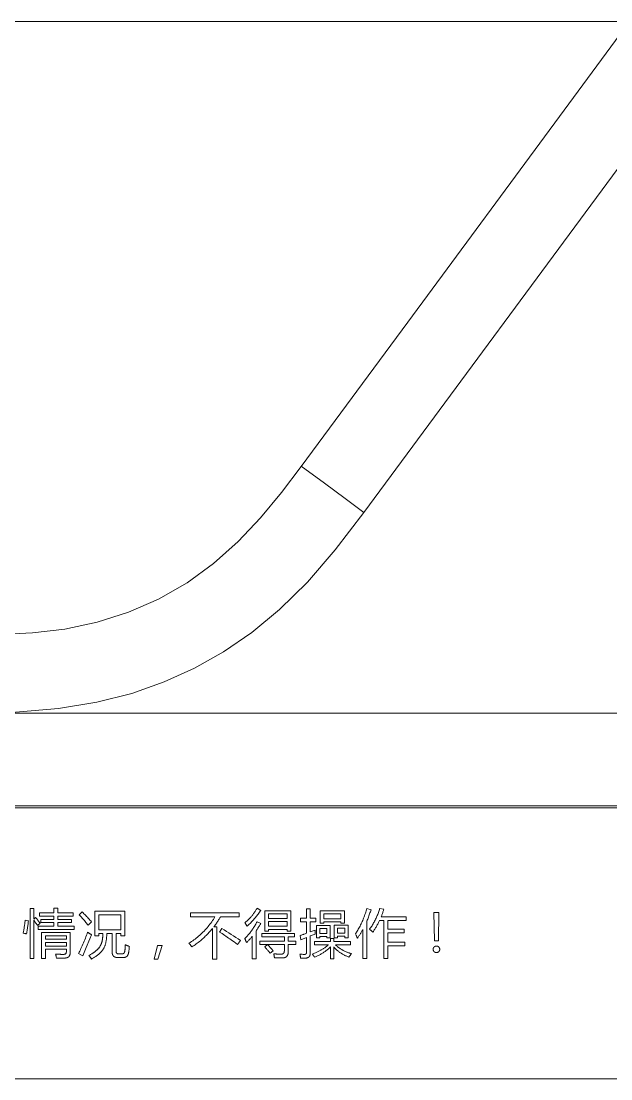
# Model space of a CAD drawing. Header units: millimetres. Extents: x 0 to 100, y -18 to 194.
# Drawn here: x 69.39 to 72.57, y 147.4 to 153.1 of the extents above; entities that cross this region are included whole.
import ezdxf

# ---------------------------------------------------------------- set-up
doc = ezdxf.new("R2010")
doc.units = ezdxf.units.MM
for name, color, linetype in [('4208-01638_A_0', 7, 'Continuous'), ('4208-01643_A_0', 7, 'Continuous'), ('4403-05132_0', 7, 'Continuous')]:
    doc.layers.add(name, color=color, linetype=linetype)

msp = doc.modelspace()

# ---------------------------------------------------------------- linework, layer by layer
at = {"layer": '4208-01638_A_0', "color": 0, "linetype": 'Continuous', "lineweight": 9}
for p, q in [((56.1349, 153.0986), (76.2375, 153.0963)), ((73.1943, 153.0967), (71.2402, 150.4507)), ((72.3195, 152.6188), (72.6724, 153.0967)), ((71.4762, 151.4757), (72.3195, 152.6188)), ((70.9024, 150.699), (71.4762, 151.4757)), ((65.955, 149.3703), (75.495, 149.3692)), ((56.8905, 148.8711), (75.4913, 148.869)), ((75.4913, 148.8586), (56.8905, 148.8607))]:
    msp.add_line(p, q, dxfattribs=at)
for points in [[(69.0983, 149.7898), (69.2751, 149.7923), (69.4518, 149.8015), (69.6276, 149.8227), (69.8012, 149.8591), (69.9702, 149.9126), (70.1326, 149.9838), (70.2862, 150.0721), (70.4294, 150.176), (70.5614, 150.2935), (70.6826, 150.4218), (70.795, 150.558), (70.9024, 150.699)], [(71.2402, 150.4507), (71.1398, 150.5261), (71.0277, 150.6088), (70.9024, 150.7001)], [(71.2402, 150.4507), (71.0858, 150.2491), (70.9354, 150.0755), (70.7854, 149.9282), (70.635, 149.8042), (70.4824, 149.6997), (70.3258, 149.6114), (70.162, 149.5371), (69.9879, 149.4758), (69.8003, 149.4278), (69.5935, 149.3938), (69.3617, 149.3749), (69.0982, 149.37)]]:
    msp.add_lwpolyline(points, dxfattribs=at)
at = {"layer": '4208-01643_A_0', "color": 0, "linetype": 'Continuous', "lineweight": 9}
msp.add_line((76.2484, 153.0963), (56.1347, 153.0963), dxfattribs=at)
at = {"layer": '4403-05132_0', "color": 0, "linetype": 'Continuous', "lineweight": 9}
for p, q in [((69.4396, 148.0464), (69.4396, 148.3156)), ((69.4396, 148.3156), (69.4591, 148.3156)), ((69.4591, 148.3156), (69.4591, 148.2596)), ((69.4591, 148.2596), (69.4696, 148.2671)), ((69.4696, 148.2671), (69.4753, 148.2604)), ((69.4905, 148.2759), (69.4905, 148.2933)), ((69.4905, 148.2933), (69.5677, 148.2933)), ((69.5677, 148.2759), (69.4905, 148.2759)), ((69.5677, 148.2933), (69.5677, 148.3181)), ((69.5677, 148.3181), (69.5886, 148.3181)), ((69.5677, 148.2575), (69.5677, 148.2759)), ((69.5886, 148.3181), (69.5886, 148.2933)), ((69.5886, 148.2933), (69.6713, 148.2933)), ((69.5886, 148.2759), (69.5886, 148.2575)), ((69.6713, 148.2759), (69.5886, 148.2759)), ((69.6713, 148.2933), (69.6713, 148.2759)), ((69.7045, 148.2831), (69.7207, 148.2977)), ((69.7883, 148.1699), (69.7883, 148.3027)), ((69.7883, 148.3027), (69.9513, 148.3027)), ((69.8097, 148.2828), (69.8097, 148.2018)), ((69.9298, 148.2828), (69.8097, 148.2828)), ((69.9298, 148.2018), (69.9298, 148.2828)), ((69.9513, 148.3027), (69.9513, 148.1699)), ((70.3049, 148.2713), (70.3049, 148.2928)), ((70.3049, 148.2928), (70.5674, 148.2928)), ((70.4366, 148.2713), (70.3049, 148.2713)), ((70.5674, 148.2713), (70.4661, 148.2713)), ((70.5674, 148.2928), (70.5674, 148.2713)), ((70.664, 148.3175), (70.6836, 148.3063)), ((70.7053, 148.1947), (70.7053, 148.3043)), ((70.7053, 148.3043), (70.8461, 148.3043)), ((70.7252, 148.287), (70.7252, 148.2627)), ((70.8263, 148.287), (70.7252, 148.287)), ((70.8263, 148.2627), (70.8263, 148.287)), ((70.8461, 148.3043), (70.8461, 148.1947)), ((70.8989, 148.2454), (70.8989, 148.2641)), ((70.8989, 148.2641), (70.9303, 148.2641)), ((70.9303, 148.2641), (70.9303, 148.3153)), ((70.9303, 148.3153), (70.9507, 148.3153)), ((70.9507, 148.3153), (70.9507, 148.2641)), ((70.9507, 148.2641), (70.9813, 148.2641)), ((70.9813, 148.2641), (70.9813, 148.2454)), ((71.0044, 148.2371), (71.0044, 148.3046)), ((71.0044, 148.3046), (71.135, 148.3046)), ((71.0243, 148.2881), (71.0243, 148.2611)), ((71.1152, 148.2881), (71.0243, 148.2881)), ((71.1152, 148.2611), (71.1152, 148.2881)), ((71.135, 148.3046), (71.135, 148.2371)), ((71.2559, 148.3162), (71.2785, 148.3095)), ((71.325, 148.317), (71.3476, 148.3128)), ((71.333, 148.2718), (71.4688, 148.2718)), ((71.4688, 148.2718), (71.4688, 148.2525)), ((71.62, 148.143), (71.6169, 148.2956)), ((71.6169, 148.2956), (71.6448, 148.2956)), ((71.6448, 148.2956), (71.6418, 148.143)), ((69.4126, 148.2528), (69.4302, 148.2506)), ((69.4591, 148.2529), (69.4591, 148.0464)), ((69.4947, 148.2365), (69.4792, 148.2252)), ((69.4834, 148.2038), (69.4834, 148.2211)), ((69.4834, 148.2211), (69.5677, 148.2211)), ((69.4982, 148.2401), (69.4982, 148.2575)), ((69.4982, 148.2575), (69.5677, 148.2575)), ((69.5677, 148.2401), (69.4982, 148.2401)), ((69.5677, 148.2211), (69.5677, 148.2401)), ((69.5886, 148.2575), (69.6636, 148.2575)), ((69.5886, 148.2401), (69.5886, 148.2211)), ((69.6636, 148.2401), (69.5886, 148.2401)), ((69.5886, 148.2211), (69.6771, 148.2211)), ((69.6636, 148.2575), (69.6636, 148.2401)), ((69.6771, 148.2211), (69.6771, 148.2038)), ((69.7709, 148.2442), (69.7519, 148.2272)), ((70.4231, 148.0442), (70.4231, 148.2085)), ((70.4308, 148.217), (70.4468, 148.217)), ((70.4468, 148.217), (70.4468, 148.0442)), ((70.4608, 148.1897), (70.4743, 148.2085)), ((70.664, 148.2448), (70.6833, 148.2349)), ((70.7252, 148.2627), (70.8263, 148.2627)), ((70.7252, 148.2459), (70.7252, 148.2214)), ((70.8263, 148.2459), (70.7252, 148.2459)), ((70.7252, 148.2214), (70.8263, 148.2214)), ((70.8263, 148.2214), (70.8263, 148.2459)), ((70.9303, 148.2454), (70.8989, 148.2454)), ((70.9303, 148.1827), (70.9303, 148.2454)), ((70.9507, 148.2454), (70.9507, 148.1903)), ((70.9813, 148.2454), (70.9507, 148.2454)), ((70.9849, 148.158), (70.9849, 148.2252)), ((70.9849, 148.2252), (71.0576, 148.2252)), ((71.0019, 148.2093), (71.0019, 148.1823)), ((71.0405, 148.2093), (71.0019, 148.2093)), ((71.0243, 148.2371), (71.0044, 148.2371)), ((71.0243, 148.2611), (71.1152, 148.2611)), ((71.0243, 148.2445), (71.0243, 148.2371)), ((71.1152, 148.2445), (71.0243, 148.2445)), ((71.0405, 148.1823), (71.0405, 148.2093)), ((71.0576, 148.2252), (71.0576, 148.1588)), ((71.0805, 148.1588), (71.0805, 148.2258)), ((71.0805, 148.2258), (71.1549, 148.2258)), ((71.0975, 148.2098), (71.0975, 148.1826)), ((71.1378, 148.2098), (71.0975, 148.2098)), ((71.1152, 148.2371), (71.1152, 148.2445)), ((71.135, 148.2371), (71.1152, 148.2371)), ((71.1378, 148.1826), (71.1378, 148.2098)), ((71.1549, 148.2258), (71.1549, 148.158)), ((71.2559, 148.2485), (71.2559, 148.0461)), ((71.3471, 148.2525), (71.3246, 148.2525)), ((71.3471, 148.0461), (71.3471, 148.2525)), ((71.3686, 148.2525), (71.3686, 148.2043)), ((71.4688, 148.2525), (71.3686, 148.2525)), ((69.4062, 148.1829), (69.4024, 148.1836)), ((69.6771, 148.2038), (69.4834, 148.2038)), ((69.5013, 148.0473), (69.5013, 148.187)), ((69.5013, 148.187), (69.6561, 148.187)), ((69.5222, 148.1693), (69.5222, 148.1503)), ((69.6352, 148.1693), (69.5222, 148.1693)), ((69.5222, 148.1503), (69.6352, 148.1503)), ((69.6352, 148.1503), (69.6352, 148.1693)), ((69.6561, 148.187), (69.6561, 148.0806)), ((69.8097, 148.1699), (69.7883, 148.1699)), ((69.8097, 148.2018), (69.9298, 148.2018)), ((69.8097, 148.182), (69.8097, 148.1699)), ((69.8322, 148.182), (69.8097, 148.182)), ((69.8819, 148.182), (69.8534, 148.182)), ((69.8819, 148.082), (69.8819, 148.182)), ((69.9034, 148.182), (69.9034, 148.0855)), ((69.9298, 148.182), (69.9034, 148.182)), ((69.9298, 148.1699), (69.9298, 148.182)), ((69.9513, 148.1699), (69.9298, 148.1699)), ((70.6379, 148.0456), (70.6379, 148.1674)), ((70.6585, 148.1958), (70.6585, 148.0456)), ((70.6902, 148.1633), (70.6902, 148.1814)), ((70.6902, 148.1814), (70.8654, 148.1814)), ((70.8109, 148.1633), (70.6902, 148.1633)), ((70.7252, 148.1947), (70.7053, 148.1947)), ((70.7252, 148.204), (70.7252, 148.1947)), ((70.8263, 148.204), (70.7252, 148.204)), ((70.8109, 148.1407), (70.8109, 148.1633)), ((70.8263, 148.1947), (70.8263, 148.204)), ((70.8461, 148.1947), (70.8263, 148.1947)), ((70.8318, 148.1633), (70.8318, 148.1407)), ((70.8654, 148.1633), (70.8318, 148.1633)), ((70.8654, 148.1814), (70.8654, 148.1633)), ((70.8994, 148.1481), (70.8964, 148.1713)), ((70.9303, 148.1604), (70.8994, 148.1481)), ((70.9236, 148.1803), (70.9303, 148.1827)), ((70.9303, 148.0795), (70.9303, 148.1604)), ((70.9507, 148.1903), (70.9766, 148.2005)), ((70.9772, 148.1787), (70.9507, 148.1685)), ((70.9507, 148.1685), (70.9507, 148.077)), ((70.9766, 148.2005), (70.9772, 148.1787)), ((71.0019, 148.158), (70.9849, 148.158)), ((71.0019, 148.1823), (71.0405, 148.1823)), ((71.0019, 148.1663), (71.0019, 148.158)), ((71.0405, 148.1663), (71.0019, 148.1663)), ((71.0405, 148.1588), (71.0405, 148.1663)), ((71.0576, 148.1588), (71.0405, 148.1588)), ((71.0593, 148.1382), (71.0593, 148.155)), ((71.0593, 148.155), (71.0775, 148.155)), ((71.0775, 148.155), (71.0775, 148.1382)), ((71.0975, 148.1588), (71.0805, 148.1588)), ((71.0975, 148.1826), (71.1378, 148.1826)), ((71.0975, 148.1666), (71.0975, 148.1588)), ((71.1378, 148.1666), (71.0975, 148.1666)), ((71.1378, 148.158), (71.1378, 148.1666)), ((71.1549, 148.158), (71.1378, 148.158)), ((71.1961, 148.1762), (71.1944, 148.1798)), ((71.2344, 148.0461), (71.2344, 148.2036)), ((71.3686, 148.2043), (71.4578, 148.2043)), ((71.3686, 148.185), (71.3686, 148.1349)), ((71.4578, 148.185), (71.3686, 148.185)), ((71.4578, 148.2043), (71.4578, 148.185)), ((69.5222, 148.1332), (69.5222, 148.1142)), ((69.6352, 148.1332), (69.5222, 148.1332)), ((69.5222, 148.1142), (69.6352, 148.1142)), ((69.5222, 148.0971), (69.5222, 148.0473)), ((69.6352, 148.0971), (69.5222, 148.0971)), ((69.6352, 148.1142), (69.6352, 148.1332)), ((69.6352, 148.0823), (69.6352, 148.0971)), ((69.742, 148.1064), (69.7232, 148.0605)), ((69.9742, 148.1043), (69.9734, 148.0963)), ((70.1092, 148.0431), (70.1262, 148.1166)), ((70.1262, 148.1166), (70.1518, 148.1166)), ((70.1518, 148.1166), (70.1285, 148.0431)), ((70.5738, 148.1445), (70.5581, 148.1227)), ((70.6786, 148.1225), (70.6786, 148.1407)), ((70.6786, 148.1407), (70.8109, 148.1407)), ((70.8109, 148.1225), (70.6786, 148.1225)), ((70.7051, 148.1098), (70.7208, 148.1217)), ((70.8109, 148.0878), (70.8109, 148.1225)), ((70.8318, 148.1407), (70.872, 148.1407)), ((70.8318, 148.1225), (70.8318, 148.0825)), ((70.872, 148.1225), (70.8318, 148.1225)), ((70.872, 148.1407), (70.872, 148.1225)), ((70.9733, 148.1211), (70.9733, 148.1382)), ((70.9733, 148.1382), (71.0593, 148.1382)), ((71.0489, 148.1211), (70.9733, 148.1211)), ((71.0593, 148.0451), (71.0593, 148.1091)), ((71.0775, 148.1382), (71.1673, 148.1382)), ((71.0775, 148.1091), (71.0775, 148.0451)), ((71.1673, 148.1211), (71.0864, 148.1211)), ((71.1673, 148.1382), (71.1673, 148.1211)), ((71.3686, 148.1349), (71.4614, 148.1349)), ((71.3686, 148.1156), (71.3686, 148.0461)), ((71.4614, 148.1156), (71.3686, 148.1156)), ((71.4614, 148.1349), (71.4614, 148.1156)), ((71.6418, 148.143), (71.62, 148.143)), ((69.4591, 148.0464), (69.4396, 148.0464)), ((69.5222, 148.0473), (69.5013, 148.0473)), ((69.5782, 148.0668), (69.5773, 148.0707)), ((69.6283, 148.0495), (69.5815, 148.0495)), ((69.7232, 148.0605), (69.7012, 148.0737)), ((69.94, 148.052), (69.9128, 148.052)), ((69.9163, 148.0718), (69.9354, 148.0718)), ((70.1285, 148.0431), (70.1092, 148.0431)), ((70.4468, 148.0442), (70.4231, 148.0442)), ((70.6585, 148.0456), (70.6379, 148.0456)), ((70.7508, 148.0878), (70.7337, 148.0754)), ((70.7987, 148.0498), (70.7577, 148.05)), ((70.9084, 148.0482), (70.9051, 148.0484)), ((70.9071, 148.0696), (70.9117, 148.0692)), ((71.0775, 148.0451), (71.0593, 148.0451)), ((71.2559, 148.0461), (71.2344, 148.0461)), ((71.3686, 148.0461), (71.3471, 148.0461)), ((66.4728, 147.3983), (75.9695, 147.3983))]:
    msp.add_line(p, q, dxfattribs=at)
for points in [[(69.7519, 148.2272), (69.7481, 148.232), (69.7444, 148.2368), (69.7405, 148.2416), (69.7367, 148.2463), (69.7328, 148.2511), (69.7289, 148.2557), (69.7249, 148.2604), (69.7209, 148.265), (69.7168, 148.2696), (69.7128, 148.2741), (69.7086, 148.2787), (69.7045, 148.2831)], [(69.7207, 148.2977), (69.7255, 148.293), (69.7302, 148.2883), (69.7349, 148.2836), (69.7395, 148.2788), (69.7441, 148.2739), (69.7486, 148.2691), (69.7532, 148.2642), (69.7576, 148.2592), (69.7621, 148.2543), (69.7665, 148.2493), (69.7709, 148.2442)], [(70.2966, 148.1291), (70.3033, 148.1334), (70.31, 148.1378), (70.3166, 148.1424), (70.3231, 148.1471), (70.3295, 148.152), (70.3358, 148.1569), (70.3421, 148.162), (70.3483, 148.1672), (70.3543, 148.1725), (70.3603, 148.178), (70.3662, 148.1835), (70.372, 148.1892), (70.3776, 148.195), (70.3832, 148.2008), (70.3887, 148.2068), (70.394, 148.2129), (70.3992, 148.219), (70.4043, 148.2253), (70.4093, 148.2316), (70.4142, 148.238), (70.4189, 148.2445), (70.4236, 148.2511), (70.428, 148.2578), (70.4324, 148.2645), (70.4366, 148.2713)], [(70.4661, 148.2713), (70.4643, 148.2683), (70.4625, 148.2653), (70.4607, 148.2623), (70.4589, 148.2593), (70.4562, 148.255), (70.4535, 148.2507), (70.4507, 148.2464), (70.4479, 148.2422), (70.4451, 148.2379), (70.4423, 148.2337), (70.4395, 148.2295)], [(70.5985, 148.2401), (70.6017, 148.2428), (70.605, 148.2455), (70.6082, 148.2483), (70.6113, 148.2511), (70.6144, 148.254), (70.6175, 148.257), (70.6205, 148.26), (70.6235, 148.263), (70.6264, 148.2661), (70.6293, 148.2693), (70.6321, 148.2725), (70.6348, 148.2757), (70.6376, 148.279), (70.6402, 148.2823), (70.6429, 148.2857), (70.6454, 148.2891), (70.6479, 148.2926), (70.6504, 148.296), (70.6528, 148.2995), (70.6551, 148.3031), (70.6574, 148.3067), (70.6597, 148.3103), (70.6619, 148.3139), (70.664, 148.3175)], [(70.6836, 148.3063), (70.6802, 148.3013), (70.6768, 148.2964), (70.6734, 148.2915), (70.6698, 148.2867), (70.6663, 148.2819), (70.6629, 148.2775), (70.6594, 148.2731), (70.6559, 148.2687), (70.6524, 148.2644), (70.6488, 148.2602), (70.6451, 148.256), (70.6414, 148.2518), (70.6376, 148.2477), (70.6338, 148.2437), (70.6299, 148.2397), (70.626, 148.2357), (70.622, 148.2318), (70.618, 148.228), (70.6139, 148.2242), (70.6097, 148.2205)], [(71.1944, 148.1798), (71.1977, 148.1847), (71.2008, 148.1896), (71.2039, 148.1946), (71.207, 148.1997), (71.2099, 148.2048), (71.2128, 148.2099), (71.216, 148.2158), (71.2192, 148.2218), (71.2222, 148.2279), (71.2252, 148.2339), (71.228, 148.2401), (71.2308, 148.2462), (71.2335, 148.2524), (71.2361, 148.2587), (71.2386, 148.265), (71.241, 148.2713), (71.2434, 148.2776), (71.2456, 148.284), (71.2478, 148.2904), (71.25, 148.2968), (71.252, 148.3032), (71.254, 148.3097), (71.2559, 148.3162)], [(71.2785, 148.3095), (71.2766, 148.3039), (71.2747, 148.2983), (71.2728, 148.2927), (71.2708, 148.2871), (71.2688, 148.2816), (71.2667, 148.276), (71.2647, 148.2705), (71.2625, 148.265), (71.2603, 148.2595), (71.2581, 148.254), (71.2559, 148.2485)], [(71.271, 148.2051), (71.2743, 148.2097), (71.2775, 148.2144), (71.2807, 148.2191), (71.2837, 148.2238), (71.2867, 148.2287), (71.2896, 148.2335), (71.2924, 148.2385), (71.2952, 148.2434), (71.2979, 148.2485), (71.3005, 148.2535), (71.303, 148.2586), (71.3054, 148.2638), (71.3077, 148.269), (71.31, 148.2742), (71.3122, 148.2794), (71.3143, 148.2847), (71.3163, 148.29), (71.3182, 148.2954), (71.32, 148.3008), (71.3218, 148.3061), (71.3235, 148.3116), (71.325, 148.317)], [(71.3476, 148.3128), (71.3464, 148.3091), (71.3452, 148.3053), (71.344, 148.3015), (71.3427, 148.2978), (71.3414, 148.294), (71.3401, 148.2903), (71.3387, 148.2866), (71.3374, 148.2829), (71.3359, 148.2792), (71.3345, 148.2755), (71.333, 148.2718)], [(69.4024, 148.1836), (69.4031, 148.1872), (69.4039, 148.1908), (69.4046, 148.1945), (69.4053, 148.1981), (69.4061, 148.203), (69.407, 148.208), (69.4077, 148.2129), (69.4085, 148.2179), (69.4091, 148.2229), (69.4098, 148.2278), (69.4104, 148.2328), (69.411, 148.2378), (69.4115, 148.2428), (69.4121, 148.2478), (69.4126, 148.2528)], [(69.4302, 148.2506), (69.4296, 148.2447), (69.429, 148.2387), (69.4283, 148.2328), (69.4276, 148.2269), (69.4269, 148.221), (69.426, 148.2151), (69.4252, 148.2092), (69.4243, 148.2033), (69.4233, 148.1974), (69.4224, 148.1915), (69.4213, 148.1856), (69.4203, 148.1798)], [(69.4792, 148.2252), (69.4773, 148.2281), (69.4753, 148.2309), (69.4734, 148.2337), (69.4714, 148.2365), (69.4694, 148.2392), (69.4673, 148.242), (69.4653, 148.2447), (69.4632, 148.2475), (69.4591, 148.2529)], [(69.4753, 148.2604), (69.4809, 148.2537), (69.4837, 148.2503), (69.4865, 148.2468), (69.4892, 148.2434), (69.4919, 148.24), (69.4947, 148.2365)], [(70.4231, 148.2085), (70.4186, 148.203), (70.414, 148.1976), (70.4093, 148.1922), (70.4045, 148.1869), (70.3996, 148.1817), (70.3947, 148.1766), (70.3897, 148.1715), (70.3846, 148.1666), (70.3794, 148.1617), (70.3742, 148.1568), (70.3688, 148.1521), (70.3634, 148.1474), (70.358, 148.1428), (70.3524, 148.1383), (70.3468, 148.1339), (70.3412, 148.1296), (70.3355, 148.1253), (70.3297, 148.1212), (70.3238, 148.1171), (70.318, 148.1131), (70.312, 148.1092)], [(70.4395, 148.2295), (70.4337, 148.2211), (70.4308, 148.217)], [(70.4743, 148.2085), (70.4869, 148.2007), (70.4994, 148.1929), (70.5119, 148.185), (70.5244, 148.1771), (70.5368, 148.1691), (70.5492, 148.1609), (70.5615, 148.1528), (70.5738, 148.1445)], [(70.5973, 148.1544), (70.6003, 148.1573), (70.6033, 148.1602), (70.6061, 148.1632), (70.609, 148.1662), (70.6118, 148.1693), (70.6145, 148.1724), (70.6179, 148.1763), (70.6212, 148.1803), (70.6244, 148.1843), (70.6276, 148.1884), (70.6307, 148.1925), (70.6338, 148.1967), (70.6368, 148.2009), (70.6397, 148.2051), (70.6426, 148.2094), (70.6454, 148.2137), (70.6482, 148.2181), (70.651, 148.2225), (70.6537, 148.2269), (70.6563, 148.2313), (70.6589, 148.2358), (70.6615, 148.2403), (70.664, 148.2448)], [(70.6097, 148.2205), (70.6089, 148.2221), (70.6081, 148.2236), (70.6073, 148.2252), (70.6065, 148.2267), (70.6056, 148.2282), (70.6048, 148.2297), (70.6039, 148.2312), (70.603, 148.2327), (70.6021, 148.2342), (70.6012, 148.2357), (70.6003, 148.2372), (70.5994, 148.2387), (70.5985, 148.2401)], [(70.6833, 148.2349), (70.6809, 148.2309), (70.6785, 148.2269), (70.6761, 148.223), (70.6737, 148.219), (70.6712, 148.2151), (70.6687, 148.2112), (70.6662, 148.2073), (70.6637, 148.2035), (70.6611, 148.1996), (70.6585, 148.1958)], [(71.3246, 148.2525), (71.3227, 148.2484), (71.3207, 148.2443), (71.3187, 148.2402), (71.3166, 148.2362), (71.3145, 148.2321), (71.3123, 148.2281), (71.3101, 148.2241), (71.3079, 148.2202), (71.3056, 148.2162), (71.3033, 148.2123), (71.3009, 148.2084), (71.2985, 148.2046), (71.296, 148.2007), (71.2935, 148.1969), (71.291, 148.1932), (71.2884, 148.1894)], [(69.4203, 148.1798), (69.419, 148.1801), (69.4177, 148.1804), (69.4165, 148.1807), (69.4152, 148.181), (69.4139, 148.1813), (69.4126, 148.1816), (69.4114, 148.1819), (69.4101, 148.1821), (69.4088, 148.1824), (69.4062, 148.1829)], [(69.7012, 148.0737), (69.7045, 148.0802), (69.7077, 148.0868), (69.7109, 148.0934), (69.714, 148.1), (69.7176, 148.1079), (69.7211, 148.1159), (69.7246, 148.1239), (69.7279, 148.1319), (69.7312, 148.14), (69.7344, 148.1481), (69.7376, 148.1562), (69.7406, 148.1643), (69.7436, 148.1725), (69.7465, 148.1807), (69.7494, 148.1889)], [(69.7706, 148.1751), (69.761, 148.1523), (69.742, 148.1064)], [(69.7494, 148.1889), (69.7511, 148.1877), (69.7528, 148.1865), (69.7546, 148.1853), (69.7563, 148.1841), (69.7581, 148.1829), (69.7599, 148.1818), (69.7616, 148.1806), (69.7634, 148.1795), (69.7652, 148.1784), (69.767, 148.1773), (69.7688, 148.1762), (69.7706, 148.1751)], [(69.8534, 148.182), (69.8533, 148.1773), (69.8531, 148.1727), (69.8529, 148.1681), (69.8525, 148.1634), (69.8521, 148.1588), (69.8517, 148.1542), (69.8511, 148.1496), (69.8504, 148.145), (69.8496, 148.1404), (69.8488, 148.1359), (69.8481, 148.1328), (69.8473, 148.1297), (69.8465, 148.1266), (69.8457, 148.1236), (69.8447, 148.1205), (69.8437, 148.1175), (69.8425, 148.1144), (69.8412, 148.1113), (69.8398, 148.1083), (69.8383, 148.1053), (69.8367, 148.1024), (69.8352, 148.0997), (69.8335, 148.0971), (69.8318, 148.0945), (69.83, 148.0919), (69.8281, 148.0895), (69.8262, 148.0871), (69.824, 148.0844), (69.8216, 148.0819), (69.8192, 148.0794), (69.8168, 148.0769), (69.8142, 148.0746), (69.8117, 148.0723), (69.8082, 148.0693), (69.8047, 148.0665), (69.8011, 148.0637), (69.7975, 148.061), (69.7938, 148.0584), (69.79, 148.0559), (69.7862, 148.0534), (69.7824, 148.051), (69.7785, 148.0487), (69.7746, 148.0464), (69.7706, 148.0442)], [(69.8184, 148.1154), (69.8192, 148.1169), (69.82, 148.1185), (69.8208, 148.12), (69.8215, 148.1216), (69.8222, 148.1232), (69.8229, 148.1248), (69.8235, 148.1265), (69.8243, 148.1286), (69.825, 148.1307), (69.8257, 148.1328), (69.8264, 148.135), (69.827, 148.1372), (69.8275, 148.1394), (69.828, 148.1415), (69.8285, 148.1438), (69.8289, 148.146), (69.8293, 148.1482), (69.8297, 148.1504), (69.83, 148.1527), (69.8304, 148.1549), (69.8306, 148.1571), (69.8309, 148.1594), (69.8311, 148.1617), (69.8313, 148.1639), (69.8315, 148.1662), (69.8316, 148.1684), (69.8318, 148.1707), (69.8319, 148.173), (69.832, 148.1752), (69.8321, 148.1775), (69.8321, 148.1797), (69.8322, 148.182)], [(70.5581, 148.1227), (70.549, 148.1295), (70.5399, 148.1361), (70.5307, 148.1427), (70.5239, 148.1476), (70.517, 148.1525), (70.5101, 148.1573), (70.5031, 148.1621), (70.4962, 148.1669), (70.4892, 148.1716), (70.4821, 148.1762), (70.4751, 148.1808), (70.468, 148.1853), (70.4608, 148.1897)], [(70.607, 148.1324), (70.6063, 148.1341), (70.6056, 148.1358), (70.6049, 148.1375), (70.6042, 148.1393), (70.6035, 148.141), (70.6028, 148.1427), (70.602, 148.1444), (70.6013, 148.1461), (70.6005, 148.1477), (70.5997, 148.1494), (70.5989, 148.1511), (70.5981, 148.1528), (70.5973, 148.1544)], [(70.6379, 148.1674), (70.6356, 148.1646), (70.6334, 148.1618), (70.6311, 148.159), (70.6288, 148.1563), (70.6264, 148.1535), (70.6241, 148.1508), (70.6217, 148.1481), (70.6193, 148.1454), (70.6169, 148.1428), (70.6145, 148.1401), (70.612, 148.1375), (70.6095, 148.1349), (70.607, 148.1324)], [(70.8964, 148.1713), (70.8999, 148.1723), (70.9033, 148.1734), (70.9067, 148.1745), (70.9101, 148.1756), (70.9135, 148.1768), (70.9168, 148.1779), (70.9236, 148.1803)], [(71.2049, 148.1561), (71.2042, 148.1579), (71.2034, 148.1598), (71.2026, 148.1616), (71.2019, 148.1635), (71.2011, 148.1653), (71.2003, 148.1671), (71.1995, 148.1689), (71.1986, 148.1708), (71.1978, 148.1726), (71.1961, 148.1762)], [(71.2344, 148.2036), (71.2326, 148.2003), (71.2308, 148.1971), (71.229, 148.1938), (71.2271, 148.1906), (71.2253, 148.1873), (71.2233, 148.1841), (71.2214, 148.1809), (71.2195, 148.1778), (71.2175, 148.1746), (71.2154, 148.1715), (71.2134, 148.1683), (71.2113, 148.1652), (71.2092, 148.1622), (71.2071, 148.1591), (71.2049, 148.1561)], [(71.2884, 148.1894), (71.2867, 148.191), (71.285, 148.1926), (71.2833, 148.1942), (71.2815, 148.1958), (71.2798, 148.1974), (71.2781, 148.199), (71.2763, 148.2005), (71.2745, 148.2021), (71.2728, 148.2036), (71.271, 148.2051)], [(69.7568, 148.063), (69.7599, 148.0646), (69.7629, 148.0664), (69.7658, 148.0681), (69.7688, 148.0699), (69.7717, 148.0717), (69.7747, 148.0735), (69.7776, 148.0754), (69.7794, 148.0766), (69.7811, 148.0779), (69.7829, 148.0791), (69.7847, 148.0803), (69.7864, 148.0816), (69.7882, 148.0829), (69.7899, 148.0842), (69.7916, 148.0856), (69.7933, 148.0869), (69.7949, 148.0883), (69.7966, 148.0897), (69.7982, 148.0911), (69.7998, 148.0926), (69.8014, 148.0941), (69.8029, 148.0956), (69.8044, 148.0971), (69.8059, 148.0987), (69.8073, 148.1002), (69.8088, 148.1018), (69.8101, 148.1035), (69.8115, 148.1052), (69.8127, 148.1069), (69.814, 148.1086), (69.8152, 148.1103), (69.8163, 148.1121), (69.8184, 148.1154)], [(69.9354, 148.0718), (69.936, 148.0718), (69.9367, 148.0718), (69.9373, 148.0719), (69.938, 148.072), (69.9387, 148.0721), (69.9393, 148.0722), (69.94, 148.0724), (69.9406, 148.0726), (69.9413, 148.0728), (69.9419, 148.073), (69.9425, 148.0733), (69.9431, 148.0736), (69.9436, 148.0739), (69.9442, 148.0742), (69.9447, 148.0746), (69.9452, 148.075), (69.9457, 148.0754), (69.9461, 148.0759), (69.9465, 148.0763), (69.9469, 148.0768), (69.9472, 148.0773), (69.9475, 148.0778), (69.9478, 148.0784), (69.9481, 148.0789), (69.9484, 148.0795), (69.9486, 148.0801), (69.9488, 148.0807), (69.949, 148.0813), (69.9492, 148.0819), (69.9494, 148.0825), (69.9496, 148.0832), (69.9497, 148.0838), (69.9499, 148.0845), (69.95, 148.0851), (69.9501, 148.0857), (69.9502, 148.0864), (69.9506, 148.0883), (69.9509, 148.0901), (69.9511, 148.0919), (69.9513, 148.0937), (69.9516, 148.0956), (69.9517, 148.0974), (69.9519, 148.0992), (69.952, 148.101), (69.9521, 148.1027), (69.9522, 148.1045), (69.9523, 148.1063), (69.9524, 148.1081), (69.9525, 148.1099), (69.9525, 148.1116), (69.9527, 148.1206)], [(69.9734, 148.0963), (69.9725, 148.089), (69.9723, 148.0874), (69.9721, 148.0858), (69.9719, 148.0841), (69.9717, 148.0825), (69.9714, 148.0809), (69.9711, 148.0792), (69.9707, 148.0776), (69.9704, 148.0759), (69.9701, 148.0749), (69.9698, 148.0739), (69.9695, 148.0729), (69.9692, 148.0718), (69.9689, 148.0708), (69.9686, 148.0698), (69.9682, 148.0689), (69.9678, 148.0679), (69.9674, 148.0669), (69.9669, 148.066), (69.9664, 148.0651), (69.9659, 148.0642), (69.9654, 148.0633), (69.9648, 148.0624), (69.9643, 148.0616), (69.9636, 148.0608), (69.963, 148.06), (69.9623, 148.0593), (69.9616, 148.0586), (69.9608, 148.0579), (69.96, 148.0573), (69.9592, 148.0567), (69.9583, 148.0562), (69.9575, 148.0557), (69.9565, 148.0552), (69.9556, 148.0548), (69.9546, 148.0544), (69.9536, 148.054), (69.9526, 148.0537), (69.9516, 148.0534), (69.9506, 148.0531), (69.9495, 148.0529), (69.9485, 148.0527), (69.9474, 148.0525), (69.9464, 148.0524), (69.9453, 148.0522), (69.9442, 148.0521), (69.9432, 148.0521), (69.9421, 148.052), (69.9411, 148.052), (69.94, 148.052)], [(69.9527, 148.1206), (69.9547, 148.1198), (69.9567, 148.1189), (69.9587, 148.1182), (69.9608, 148.1174), (69.9628, 148.1166), (69.9648, 148.1159), (69.9669, 148.1151), (69.9689, 148.1144), (69.9709, 148.1137), (69.975, 148.1123)], [(69.975, 148.1123), (69.9746, 148.1083), (69.9742, 148.1043)], [(70.312, 148.1092), (70.3109, 148.1108), (70.3098, 148.1124), (70.3087, 148.114), (70.3075, 148.1155), (70.3063, 148.1171), (70.3052, 148.1186), (70.304, 148.1201), (70.3028, 148.1217), (70.3016, 148.1232), (70.3003, 148.1247), (70.2991, 148.1261), (70.2979, 148.1276), (70.2966, 148.1291)], [(70.7337, 148.0754), (70.731, 148.0789), (70.7282, 148.0824), (70.7254, 148.0859), (70.7225, 148.0894), (70.7197, 148.0928), (70.7168, 148.0963), (70.7139, 148.0997), (70.711, 148.1031), (70.708, 148.1065), (70.7051, 148.1098)], [(70.7208, 148.1217), (70.7239, 148.1184), (70.727, 148.1151), (70.73, 148.1117), (70.7331, 148.1084), (70.7361, 148.105), (70.7391, 148.1016), (70.7421, 148.0982), (70.745, 148.0947), (70.7479, 148.0912), (70.7508, 148.0878)], [(70.9615, 148.071), (70.9658, 148.0725), (70.9701, 148.0741), (70.9743, 148.0758), (70.9786, 148.0775), (70.9828, 148.0793), (70.987, 148.0812), (70.9904, 148.0827), (70.9937, 148.0843), (70.997, 148.0859), (71.0003, 148.0876), (71.0036, 148.0893), (71.0069, 148.0911), (71.0101, 148.0929), (71.0133, 148.0948), (71.0165, 148.0967), (71.0196, 148.0987), (71.0227, 148.1007), (71.0258, 148.1028), (71.0288, 148.1049), (71.0318, 148.107), (71.0348, 148.1093), (71.0377, 148.1115), (71.0406, 148.1138), (71.0434, 148.1162), (71.0462, 148.1186), (71.0489, 148.1211)], [(71.0593, 148.1091), (71.0563, 148.1062), (71.0532, 148.1034), (71.0501, 148.1006), (71.0469, 148.0979), (71.0437, 148.0952), (71.0405, 148.0925), (71.0372, 148.09), (71.0338, 148.0874), (71.0304, 148.085), (71.027, 148.0825), (71.0236, 148.0802), (71.0201, 148.0779), (71.0165, 148.0756), (71.013, 148.0734), (71.0094, 148.0712), (71.0058, 148.0691), (71.0021, 148.0671), (70.9984, 148.0651), (70.9945, 148.063), (70.9904, 148.0609), (70.9864, 148.059), (70.9823, 148.057), (70.9782, 148.0552), (70.9741, 148.0533)], [(71.1593, 148.0544), (71.1557, 148.0559), (71.1521, 148.0574), (71.1485, 148.0589), (71.145, 148.0605), (71.1415, 148.0621), (71.138, 148.0638), (71.1345, 148.0656), (71.1314, 148.0672), (71.1284, 148.0688), (71.1254, 148.0705), (71.1225, 148.0722), (71.1195, 148.074), (71.1166, 148.0759), (71.1137, 148.0777), (71.1108, 148.0797), (71.108, 148.0816), (71.1052, 148.0837), (71.1025, 148.0857), (71.0997, 148.0878), (71.0971, 148.09), (71.0944, 148.0922), (71.0919, 148.0945), (71.0893, 148.0968), (71.0868, 148.0992), (71.0844, 148.1016), (71.082, 148.104), (71.0797, 148.1065), (71.0775, 148.1091)], [(71.0864, 148.1211), (71.0887, 148.1188), (71.091, 148.1165), (71.0934, 148.1144), (71.0958, 148.1122), (71.0982, 148.1101), (71.1008, 148.1081), (71.1033, 148.1061), (71.106, 148.1041), (71.1087, 148.1022), (71.1115, 148.1003), (71.1143, 148.0985), (71.1172, 148.0967), (71.1201, 148.095), (71.123, 148.0933), (71.1259, 148.0917), (71.1289, 148.0902), (71.1319, 148.0887), (71.135, 148.0872), (71.138, 148.0858), (71.1411, 148.0844), (71.1442, 148.0831), (71.1473, 148.0818), (71.1505, 148.0806), (71.1536, 148.0794), (71.1568, 148.0783), (71.16, 148.0772), (71.1632, 148.0761), (71.1664, 148.0751), (71.1696, 148.0741), (71.1728, 148.0732)], [(71.6305, 148.079), (71.6298, 148.079), (71.6291, 148.0791), (71.6284, 148.0792), (71.6277, 148.0793), (71.6271, 148.0795), (71.6264, 148.0796), (71.6257, 148.0798), (71.6251, 148.08), (71.6244, 148.0803), (71.6238, 148.0806), (71.6232, 148.0808), (71.6226, 148.0812), (71.622, 148.0815), (71.6214, 148.0819), (71.6208, 148.0822), (71.6203, 148.0826), (71.6197, 148.0831), (71.6192, 148.0835), (71.6187, 148.084), (71.6182, 148.0845), (71.6178, 148.085), (71.6173, 148.0855), (71.6169, 148.0861), (71.6165, 148.0866), (71.6161, 148.0872), (71.6158, 148.0878), (71.6155, 148.0884), (71.6151, 148.0891), (71.6149, 148.0897), (71.6146, 148.0903), (71.6144, 148.091), (71.6142, 148.0917), (71.614, 148.0923), (71.6138, 148.093), (71.6137, 148.0937), (71.6136, 148.0944), (71.6135, 148.0951), (71.6135, 148.0958), (71.6135, 148.0965), (71.6135, 148.0971), (71.6135, 148.0978), (71.6136, 148.0985), (71.6137, 148.0992), (71.6138, 148.0999), (71.614, 148.1006), (71.6142, 148.1012), (71.6144, 148.1019), (71.6146, 148.1025), (71.6149, 148.1032), (71.6152, 148.1038), (71.6155, 148.1044), (71.6158, 148.105), (71.6161, 148.1056), (71.6165, 148.1062), (71.6169, 148.1068), (71.6173, 148.1073), (71.6178, 148.1079), (71.6182, 148.1084), (71.6187, 148.1089), (71.6192, 148.1093), (71.6197, 148.1098), (71.6203, 148.1102), (71.6208, 148.1106), (71.6214, 148.111), (71.622, 148.1114), (71.6226, 148.1117), (71.6232, 148.1121), (71.6238, 148.1123), (71.6245, 148.1126), (71.6251, 148.1129), (71.6258, 148.1131), (71.6265, 148.1133), (71.6271, 148.1135), (71.6278, 148.1136), (71.6285, 148.1137), (71.6292, 148.1138), (71.6299, 148.1139), (71.6306, 148.1139), (71.6313, 148.1139)], [(71.6313, 148.1139), (71.632, 148.1139), (71.6327, 148.1139), (71.6333, 148.1138), (71.634, 148.1137), (71.6347, 148.1136), (71.6354, 148.1135), (71.6361, 148.1133), (71.6367, 148.1131), (71.6374, 148.1129), (71.638, 148.1126), (71.6387, 148.1123), (71.6393, 148.1121), (71.6399, 148.1117), (71.6405, 148.1114), (71.6411, 148.111), (71.6417, 148.1106), (71.6423, 148.1102), (71.6428, 148.1098), (71.6433, 148.1093), (71.6438, 148.1089), (71.6443, 148.1084), (71.6448, 148.1079), (71.6452, 148.1073), (71.6456, 148.1068), (71.646, 148.1062), (71.6464, 148.1056), (71.6467, 148.105), (71.6471, 148.1044), (71.6474, 148.1038), (71.6477, 148.1032), (71.6479, 148.1025), (71.6481, 148.1019), (71.6483, 148.1012), (71.6485, 148.1006), (71.6487, 148.0999), (71.6488, 148.0992), (71.6489, 148.0985), (71.649, 148.0978), (71.649, 148.0971), (71.649, 148.0965), (71.649, 148.0958), (71.649, 148.0951), (71.6489, 148.0944), (71.6488, 148.0937), (71.6487, 148.093), (71.6485, 148.0923), (71.6484, 148.0917), (71.6481, 148.091), (71.6479, 148.0903), (71.6477, 148.0897), (71.6474, 148.0891), (71.6471, 148.0884), (71.6467, 148.0878), (71.6464, 148.0872), (71.646, 148.0866), (71.6456, 148.0861), (71.6452, 148.0855), (71.6448, 148.085), (71.6443, 148.0845), (71.6438, 148.084), (71.6433, 148.0835), (71.6428, 148.0831), (71.6423, 148.0826), (71.6417, 148.0822), (71.6411, 148.0819), (71.6405, 148.0815), (71.6399, 148.0811), (71.6393, 148.0808), (71.6387, 148.0805), (71.638, 148.0803), (71.6374, 148.08), (71.6367, 148.0798), (71.6361, 148.0796), (71.6354, 148.0794), (71.6347, 148.0793), (71.634, 148.0792), (71.6333, 148.0791), (71.6327, 148.079), (71.632, 148.079), (71.6313, 148.079), (71.6309, 148.079), (71.6305, 148.079)], [(69.5773, 148.0707), (69.5813, 148.0705), (69.5853, 148.0702)], [(69.5815, 148.0495), (69.5811, 148.0514), (69.5808, 148.0534), (69.5805, 148.0553), (69.5801, 148.0572), (69.5797, 148.0591), (69.5794, 148.0611), (69.579, 148.063), (69.5782, 148.0668)], [(69.5853, 148.0702), (69.6011, 148.0695), (69.6028, 148.0694), (69.6061, 148.0692)], [(69.6061, 148.0692), (69.6078, 148.0691), (69.6095, 148.069), (69.6112, 148.069), (69.613, 148.0689), (69.6147, 148.0689), (69.6164, 148.0689), (69.6182, 148.069), (69.62, 148.069), (69.6207, 148.0691), (69.6213, 148.0691), (69.622, 148.0692), (69.6227, 148.0692), (69.6233, 148.0693), (69.624, 148.0694), (69.6246, 148.0695), (69.6253, 148.0696), (69.6259, 148.0697), (69.6265, 148.0699), (69.6271, 148.07), (69.6277, 148.0702), (69.6283, 148.0705), (69.6289, 148.0707), (69.6294, 148.071), (69.6299, 148.0713), (69.6304, 148.0716), (69.6309, 148.072), (69.6314, 148.0723), (69.6318, 148.0728), (69.6322, 148.0732), (69.6326, 148.0737), (69.633, 148.0743), (69.6333, 148.0748), (69.6336, 148.0754), (69.6339, 148.0759), (69.6341, 148.0765), (69.6343, 148.0772), (69.6345, 148.0778), (69.6347, 148.0784), (69.6348, 148.0791), (69.635, 148.0797), (69.635, 148.0803), (69.6351, 148.081), (69.6351, 148.0816), (69.6352, 148.0823)], [(69.6561, 148.0806), (69.6561, 148.0798), (69.6561, 148.079), (69.6561, 148.0782), (69.656, 148.0774), (69.656, 148.0766), (69.6559, 148.0758), (69.6559, 148.075), (69.6558, 148.0742), (69.6557, 148.0734), (69.6556, 148.0726), (69.6554, 148.0718), (69.6553, 148.071), (69.6551, 148.0702), (69.655, 148.0694), (69.6548, 148.0686), (69.6546, 148.0679), (69.6543, 148.0671), (69.6541, 148.0663), (69.6538, 148.0656), (69.6536, 148.0648), (69.6533, 148.0641), (69.653, 148.0634), (69.6526, 148.0626), (69.6523, 148.0619), (69.6519, 148.0613), (69.6515, 148.0606), (69.6511, 148.0599), (69.6506, 148.0593), (69.6502, 148.0587), (69.6497, 148.0581), (69.6492, 148.0575), (69.6486, 148.057), (69.6481, 148.0565), (69.6475, 148.0559), (69.6469, 148.0555), (69.6463, 148.055), (69.6456, 148.0545), (69.645, 148.0541), (69.6443, 148.0537), (69.6436, 148.0533), (69.6429, 148.053), (69.6422, 148.0526), (69.6415, 148.0523), (69.6408, 148.052), (69.64, 148.0517), (69.6393, 148.0514), (69.6385, 148.0511), (69.6377, 148.0509), (69.6369, 148.0507), (69.6362, 148.0505), (69.6354, 148.0503), (69.6346, 148.0502), (69.6338, 148.05), (69.633, 148.0499), (69.6322, 148.0498), (69.6314, 148.0497), (69.6306, 148.0496), (69.6298, 148.0495), (69.6291, 148.0495), (69.6283, 148.0495)], [(69.7706, 148.0442), (69.7696, 148.0457), (69.7686, 148.0472), (69.7676, 148.0487), (69.7666, 148.0502), (69.7656, 148.0516), (69.7645, 148.0531), (69.7635, 148.0545), (69.7624, 148.0559), (69.7613, 148.0574), (69.7602, 148.0588), (69.7591, 148.0602), (69.758, 148.0616), (69.7568, 148.063)], [(69.9128, 148.052), (69.912, 148.052), (69.9112, 148.052), (69.9104, 148.052), (69.9096, 148.0521), (69.9088, 148.0521), (69.908, 148.0522), (69.9071, 148.0523), (69.9063, 148.0524), (69.9055, 148.0525), (69.9047, 148.0526), (69.9039, 148.0528), (69.9031, 148.0529), (69.9023, 148.0531), (69.9015, 148.0533), (69.9007, 148.0535), (69.8999, 148.0537), (69.8991, 148.054), (69.8984, 148.0542), (69.8976, 148.0545), (69.8969, 148.0548), (69.8961, 148.0551), (69.8954, 148.0555), (69.8947, 148.0558), (69.894, 148.0562), (69.8933, 148.0566), (69.8927, 148.057), (69.892, 148.0575), (69.8914, 148.0579), (69.8908, 148.0584), (69.8902, 148.0589), (69.8896, 148.0595), (69.8891, 148.06), (69.8886, 148.0606), (69.8881, 148.0612), (69.8876, 148.0618), (69.8871, 148.0625), (69.8867, 148.0632), (69.8863, 148.0638), (69.8859, 148.0645), (69.8855, 148.0653), (69.8852, 148.066), (69.8848, 148.0667), (69.8845, 148.0675), (69.8842, 148.0682), (69.8839, 148.069), (69.8837, 148.0698), (69.8834, 148.0706), (69.8832, 148.0714), (69.883, 148.0722), (69.8828, 148.073), (69.8827, 148.0738), (69.8825, 148.0747), (69.8824, 148.0755), (69.8823, 148.0763), (69.8822, 148.0771), (69.8821, 148.0779), (69.882, 148.0788), (69.882, 148.0796), (69.882, 148.0804), (69.8819, 148.0812), (69.8819, 148.082)], [(69.9034, 148.0855), (69.9034, 148.0852), (69.9034, 148.0848), (69.9034, 148.0845), (69.9034, 148.0841), (69.9035, 148.0838), (69.9035, 148.0834), (69.9035, 148.083), (69.9036, 148.0827), (69.9036, 148.0823), (69.9037, 148.082), (69.9037, 148.0816), (69.9038, 148.0812), (69.9039, 148.0809), (69.904, 148.0805), (69.904, 148.0802), (69.9041, 148.0798), (69.9043, 148.0795), (69.9044, 148.0791), (69.9045, 148.0788), (69.9046, 148.0785), (69.9048, 148.0781), (69.9049, 148.0778), (69.9051, 148.0775), (69.9052, 148.0772), (69.9054, 148.0769), (69.9056, 148.0766), (69.9058, 148.0763), (69.906, 148.076), (69.9062, 148.0757), (69.9064, 148.0755), (69.9066, 148.0752), (69.9069, 148.075), (69.9072, 148.0747), (69.9074, 148.0745), (69.9077, 148.0743), (69.908, 148.0741), (69.9083, 148.0739), (69.9086, 148.0737), (69.9089, 148.0735), (69.9092, 148.0733), (69.9096, 148.0732), (69.9099, 148.073), (69.9102, 148.0729), (69.9106, 148.0728), (69.9109, 148.0726), (69.9113, 148.0725), (69.9116, 148.0724), (69.912, 148.0723), (69.9123, 148.0722), (69.9127, 148.0721), (69.9131, 148.0721), (69.9134, 148.072), (69.9138, 148.072), (69.9142, 148.0719), (69.9145, 148.0719), (69.9149, 148.0718), (69.9153, 148.0718), (69.9156, 148.0718), (69.916, 148.0718), (69.9163, 148.0718)], [(70.7577, 148.05), (70.7574, 148.0521), (70.757, 148.0541), (70.7567, 148.0562), (70.7563, 148.0582), (70.756, 148.0602), (70.7556, 148.0622), (70.7552, 148.0643), (70.7548, 148.0663), (70.7544, 148.0683), (70.7535, 148.0723)], [(70.7535, 148.0723), (70.7566, 148.072), (70.7597, 148.0717), (70.7628, 148.0715), (70.7659, 148.0713), (70.769, 148.0711), (70.7721, 148.0709), (70.7752, 148.0708), (70.7783, 148.0707), (70.7814, 148.0706), (70.7845, 148.0705), (70.7876, 148.0704), (70.7907, 148.0704), (70.7938, 148.0704)], [(70.7938, 148.0704), (70.7942, 148.0704), (70.7947, 148.0704), (70.7951, 148.0704), (70.7956, 148.0705), (70.7961, 148.0705), (70.7965, 148.0706), (70.797, 148.0706), (70.7975, 148.0707), (70.7979, 148.0707), (70.7984, 148.0708), (70.7989, 148.0709), (70.7993, 148.071), (70.7998, 148.0711), (70.8002, 148.0713), (70.8007, 148.0714), (70.8011, 148.0715), (70.8016, 148.0717), (70.802, 148.0719), (70.8025, 148.072), (70.8029, 148.0722), (70.8033, 148.0724), (70.8037, 148.0726), (70.8041, 148.0728), (70.8045, 148.0731), (70.8049, 148.0733), (70.8052, 148.0736), (70.8056, 148.0739), (70.8059, 148.0741), (70.8063, 148.0744), (70.8066, 148.0747), (70.8069, 148.0751), (70.8072, 148.0754), (70.8075, 148.0758), (70.8077, 148.0761), (70.808, 148.0765), (70.8083, 148.0769), (70.8085, 148.0773), (70.8087, 148.0777), (70.8089, 148.0781), (70.8091, 148.0785), (70.8093, 148.079), (70.8095, 148.0794), (70.8096, 148.0798), (70.8098, 148.0803), (70.8099, 148.0807), (70.81, 148.0812), (70.8102, 148.0817), (70.8103, 148.0821), (70.8104, 148.0826), (70.8105, 148.0831), (70.8105, 148.0835), (70.8106, 148.084), (70.8107, 148.0845), (70.8107, 148.085), (70.8108, 148.0854), (70.8108, 148.0859), (70.8108, 148.0864), (70.8108, 148.0868), (70.8109, 148.0873), (70.8109, 148.0878)], [(70.8318, 148.0825), (70.8318, 148.0817), (70.8318, 148.0808), (70.8318, 148.0799), (70.8317, 148.079), (70.8316, 148.0781), (70.8315, 148.0772), (70.8314, 148.0763), (70.8313, 148.0754), (70.8312, 148.0746), (70.831, 148.0737), (70.8309, 148.0728), (70.8307, 148.0719), (70.8304, 148.071), (70.8302, 148.0701), (70.83, 148.0693), (70.8297, 148.0684), (70.8294, 148.0676), (70.8291, 148.0667), (70.8287, 148.0659), (70.8284, 148.0651), (70.828, 148.0643), (70.8276, 148.0635), (70.8272, 148.0627), (70.8267, 148.062), (70.8263, 148.0613), (70.8258, 148.0606), (70.8252, 148.0599), (70.8247, 148.0592), (70.8241, 148.0586), (70.8235, 148.058), (70.8229, 148.0574), (70.8223, 148.0568), (70.8216, 148.0562), (70.8209, 148.0557), (70.8202, 148.0552), (70.8195, 148.0548), (70.8187, 148.0543), (70.8179, 148.0539), (70.8171, 148.0535), (70.8163, 148.0531), (70.8155, 148.0528), (70.8147, 148.0525), (70.8138, 148.0521), (70.813, 148.0519), (70.8121, 148.0516), (70.8112, 148.0513), (70.8104, 148.0511), (70.8095, 148.0509), (70.8086, 148.0507), (70.8077, 148.0505), (70.8068, 148.0504), (70.8059, 148.0503), (70.805, 148.0501), (70.8041, 148.05), (70.8032, 148.05), (70.8023, 148.0499), (70.8014, 148.0498), (70.8005, 148.0498), (70.7996, 148.0498), (70.7987, 148.0498)], [(70.8986, 148.0486), (70.8984, 148.0509), (70.898, 148.0531), (70.8977, 148.0553), (70.8974, 148.0575), (70.897, 148.0597), (70.8967, 148.0619), (70.8963, 148.0641), (70.8959, 148.0663), (70.8955, 148.0685), (70.8951, 148.0707)], [(70.8951, 148.0707), (70.8971, 148.0705), (70.8991, 148.0703), (70.9071, 148.0696)], [(70.9051, 148.0484), (70.9019, 148.0485), (70.8986, 148.0486)], [(70.9507, 148.077), (70.9507, 148.0762), (70.9507, 148.0753), (70.9506, 148.0744), (70.9506, 148.0735), (70.9505, 148.0726), (70.9504, 148.0716), (70.9503, 148.0707), (70.9501, 148.0698), (70.95, 148.0689), (70.9498, 148.068), (70.9496, 148.0671), (70.9494, 148.0662), (70.9492, 148.0653), (70.9489, 148.0645), (70.9486, 148.0636), (70.9483, 148.0628), (70.948, 148.062), (70.9476, 148.0611), (70.9472, 148.0604), (70.9468, 148.0596), (70.9463, 148.0589), (70.9458, 148.0581), (70.9453, 148.0574), (70.9448, 148.0568), (70.9442, 148.0562), (70.9436, 148.0556), (70.943, 148.055), (70.9424, 148.0545), (70.9417, 148.054), (70.941, 148.0535), (70.9403, 148.053), (70.9395, 148.0526), (70.9387, 148.0522), (70.938, 148.0518), (70.9372, 148.0515), (70.9363, 148.0512), (70.9355, 148.0509), (70.9346, 148.0506), (70.9338, 148.0503), (70.9329, 148.0501), (70.932, 148.0499), (70.9311, 148.0496), (70.9302, 148.0495), (70.9293, 148.0493), (70.9284, 148.0491), (70.9275, 148.049), (70.9266, 148.0489), (70.9257, 148.0487), (70.9248, 148.0486), (70.9231, 148.0485), (70.9215, 148.0483), (70.9198, 148.0482), (70.9182, 148.0482), (70.9165, 148.0481), (70.9149, 148.0481), (70.9132, 148.0481), (70.9116, 148.0481), (70.91, 148.0482), (70.9084, 148.0482)], [(70.9117, 148.0692), (70.9125, 148.0692), (70.9134, 148.0691), (70.9142, 148.069), (70.9151, 148.069), (70.916, 148.0689), (70.9168, 148.0689), (70.9177, 148.0689), (70.9186, 148.0689), (70.9195, 148.069), (70.9204, 148.069), (70.9209, 148.0691), (70.9213, 148.0691), (70.9217, 148.0692), (70.9222, 148.0692), (70.9226, 148.0693), (70.923, 148.0694), (70.9235, 148.0695), (70.9239, 148.0696), (70.9243, 148.0697), (70.9247, 148.0698), (70.9251, 148.07), (70.9255, 148.0701), (70.9259, 148.0703), (70.9262, 148.0705), (70.9266, 148.0707), (70.9269, 148.0709), (70.9272, 148.0711), (70.9276, 148.0714), (70.9278, 148.0716), (70.9281, 148.0719), (70.9284, 148.0723), (70.9286, 148.0726), (70.9288, 148.0729), (70.929, 148.0733), (70.9292, 148.0737), (70.9294, 148.074), (70.9295, 148.0744), (70.9297, 148.0748), (70.9298, 148.0752), (70.9299, 148.0757), (70.93, 148.0761), (70.9301, 148.0765), (70.9301, 148.0769), (70.9302, 148.0774), (70.9303, 148.0778), (70.9303, 148.0782), (70.9303, 148.0786), (70.9303, 148.0791), (70.9303, 148.0795)], [(70.9741, 148.0533), (70.9735, 148.0543), (70.973, 148.0553), (70.9724, 148.0563), (70.9718, 148.0573), (70.9711, 148.0582), (70.9705, 148.0592), (70.9699, 148.0601), (70.9692, 148.0611), (70.9685, 148.062), (70.9679, 148.0629), (70.9672, 148.0638), (70.9665, 148.0647), (70.9658, 148.0656), (70.9651, 148.0665), (70.9644, 148.0674), (70.9637, 148.0683), (70.9629, 148.0692), (70.9622, 148.0701), (70.9615, 148.071)], [(71.1728, 148.0732), (71.1716, 148.0717), (71.1704, 148.0701), (71.1693, 148.0686), (71.1681, 148.067), (71.167, 148.0655), (71.1658, 148.0639), (71.1647, 148.0624), (71.1636, 148.0608), (71.1625, 148.0592), (71.1614, 148.0576), (71.1603, 148.056), (71.1593, 148.0544)]]:
    msp.add_lwpolyline(points, dxfattribs=at)

doc.saveas('drawing.dxf')
